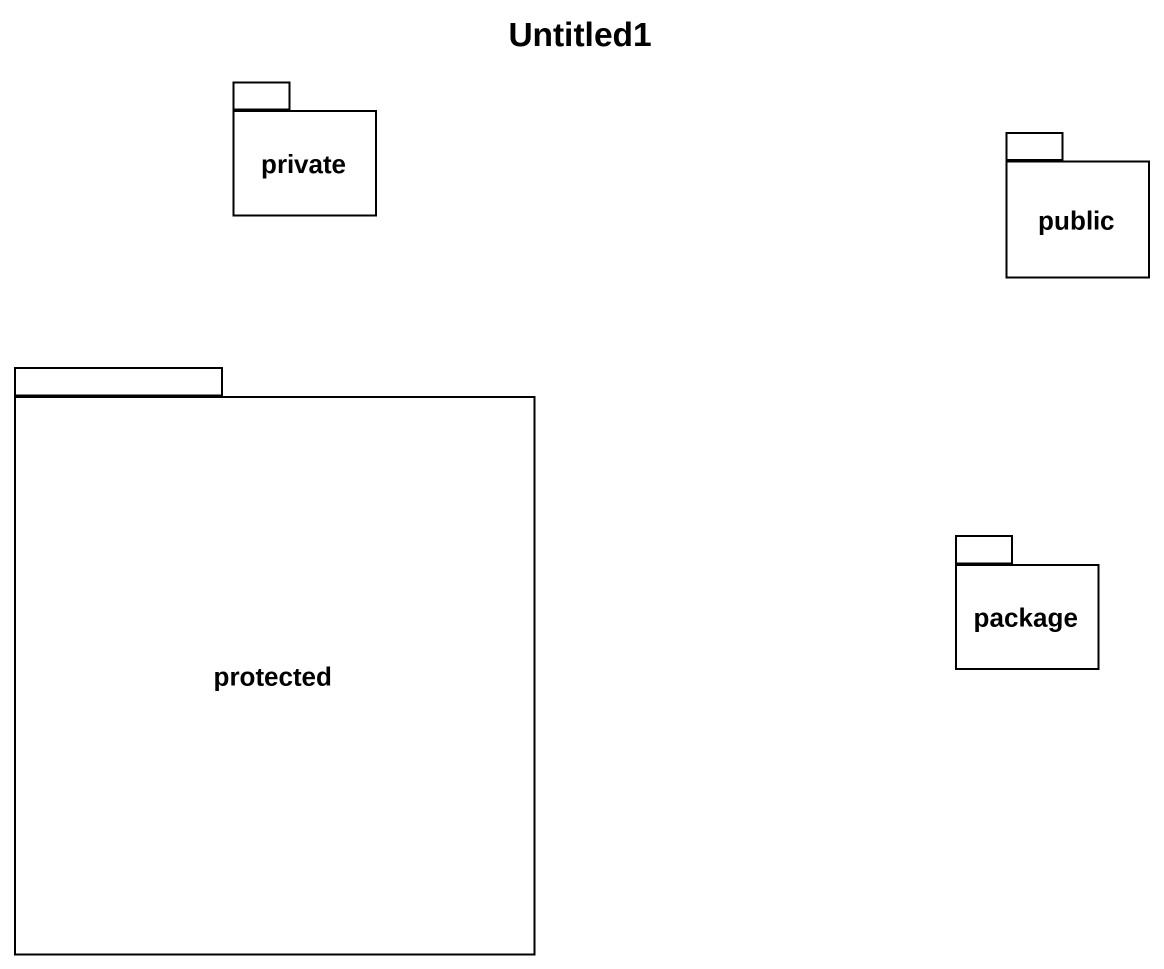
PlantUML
@startuml
title Untitled1
package private {
}
package public {
}
package protected {
}
package "package" as package_ {
}
@enduml
